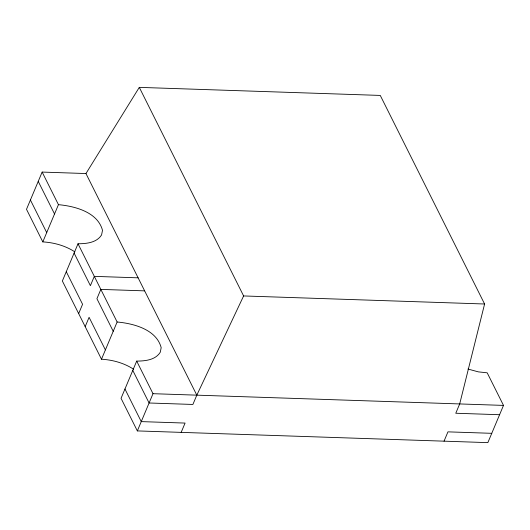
<?xml version="1.0" encoding="UTF-8"?>
<svg xmlns="http://www.w3.org/2000/svg" width="530" height="530" viewBox="0 0 530 530"><rect width="100%" height="100%" fill="white"/><g stroke="black" fill="none" stroke-linecap="round" stroke-linejoin="round"><path stroke-width="0.79" d="M132.785 370.404L149.082 402.992L192.894 404.456L196.809 395.155L85.959 173.542L139.291 87.37L380.262 95.426L484.592 304.001L459.689 403.94L455.774 413.248L499.591 414.712M85.959 173.542L42.148 172.078L26.5 209.297L42.804 241.892C54.067 242.568 65.316 245.662 74.829 251.849M42.804 241.892L58.446 204.666L42.148 172.078M58.446 204.666C74.949 206.183 97.719 212.106 102.502 230.345L101.574 234.949C96.659 242.78 86.416 243.727 78.009 243.773L62.361 280.999L101.488 359.214C112.751 359.897 124 362.984 133.514 369.171M78.665 313.588L82.574 304.28L66.276 271.691M85.184 326.626L89.093 317.318L105.397 349.906M101.488 359.214L117.13 321.995L78.009 243.773M117.13 321.995C133.633 323.505 156.403 329.435 161.186 347.667L160.259 352.271C155.343 360.102 145.101 361.056 136.694 361.102L121.045 398.322L137.349 430.91L487.852 442.63L503.5 405.404L487.196 372.815L478.358 371.868L467.937 369.039M137.349 430.91L152.998 393.691L136.694 361.102M181.161 432.374L185.076 423.072L141.258 421.608L124.961 389.013M444.041 441.165L447.949 431.857L491.767 433.321M196.809 395.155L243.615 295.945L139.291 87.37M138.125 277.833L94.314 276.368L90.398 285.67L74.101 253.082M144.644 290.864L100.832 289.4L96.917 298.708L113.221 331.296M243.615 295.945L484.592 304.001M152.998 393.691L503.5 405.404M38.233 181.386L54.537 213.974M30.409 199.995L46.713 232.584"/></g></svg>
